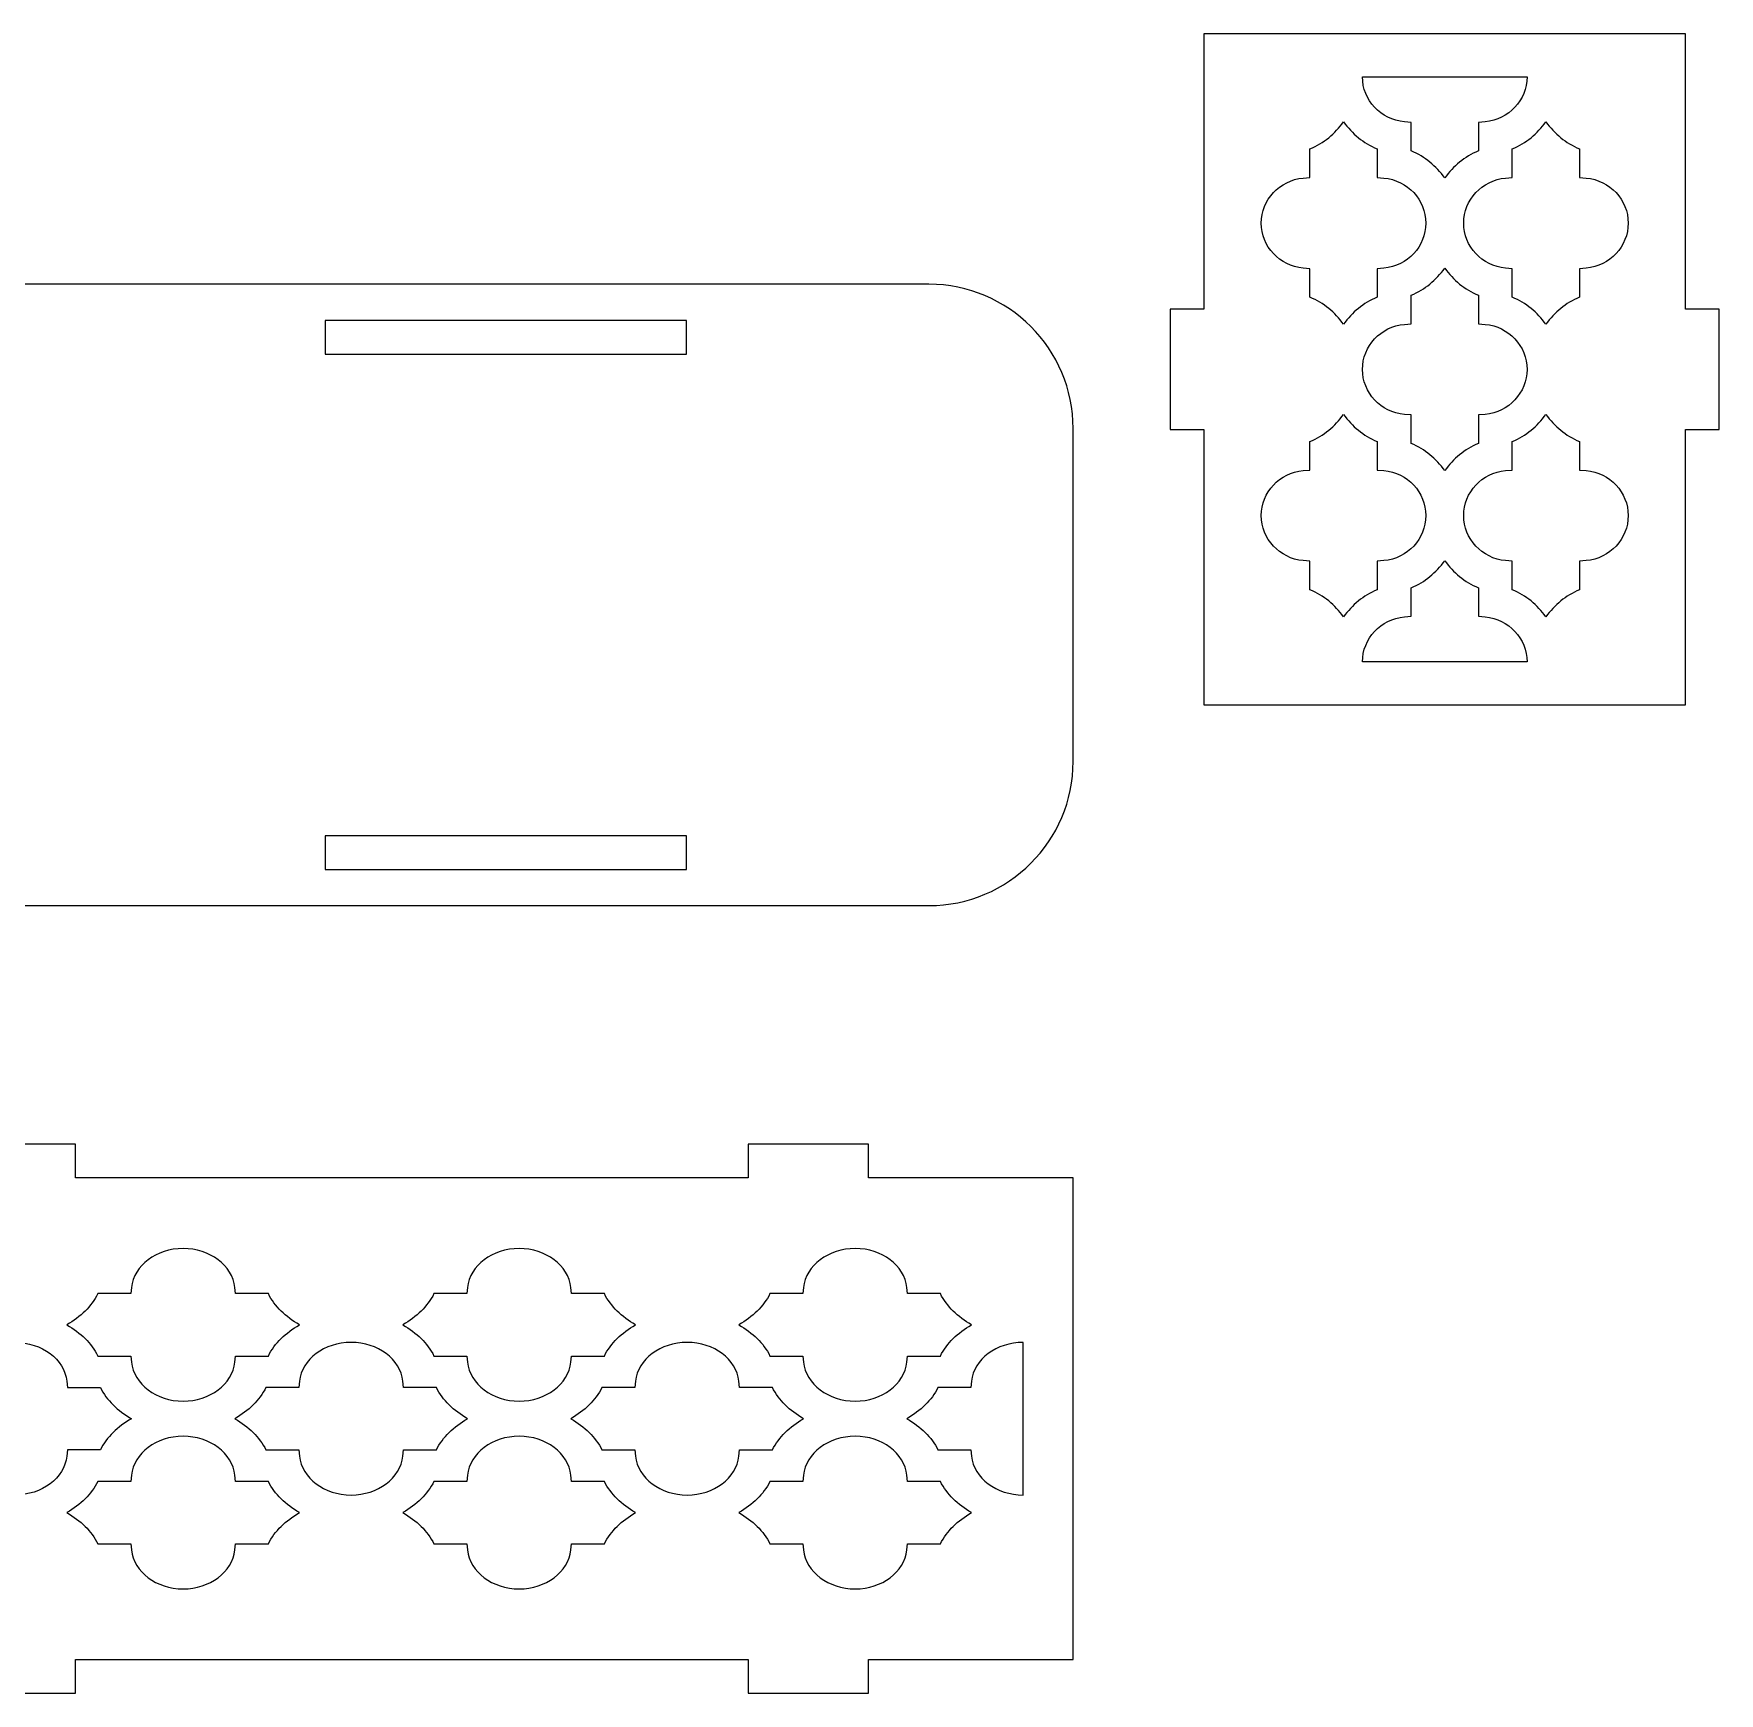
# Model space of a CAD drawing. Header units: millimetres. Extents: x 67 to 343, y 15 to 379.
# Drawn here: x 203.1 to 343.1, y 14.6 to 152.4 of the extents above; entities that cross this region are included whole.
import ezdxf

# ---------------------------------------------------------------- set-up
doc = ezdxf.new("R2010")
doc.units = ezdxf.units.MM
doc.header["$MEASUREMENT"] = 0
doc.layers.add('Layer 1', color=7, linetype='Continuous')

msp = doc.modelspace()

# ---------------------------------------------------------------- linework, layer by layer
at = {"layer": 'Layer 1', "color": 250, "lineweight": 20}
for points, knots in [([(343.099, 119.4909), (343.099, 119.4909), (340.299, 119.4909), (340.299, 119.4909), (340.299, 119.4909), (340.299, 119.4909), (340.299, 96.6213), (340.299, 96.6213), (340.299, 96.6213), (340.299, 96.6213), (300.299, 96.6213), (300.299, 96.6213), (300.299, 96.6213), (300.299, 96.6213), (300.299, 119.4909), (300.299, 119.4909), (300.299, 119.4909), (300.299, 119.4909), (297.499, 119.4909), (297.499, 119.4909), (297.499, 119.4909), (297.499, 122.8242), (297.499, 126.1576), (297.499, 129.4909), (297.499, 129.4909), (297.499, 129.4909), (300.299, 129.4909), (300.299, 129.4909), (300.299, 129.4909), (300.299, 129.4909), (300.299, 152.3605), (300.299, 152.3605), (300.299, 152.3605), (300.299, 152.3605), (340.299, 152.3605), (340.299, 152.3605), (340.299, 152.3605), (340.299, 152.3605), (340.299, 129.4909), (340.299, 129.4909), (340.299, 129.4909), (340.299, 129.4909), (343.099, 129.4909), (343.099, 129.4909), (343.099, 129.4909), (343.099, 126.1576), (343.099, 122.8242), (343.099, 119.4909)], [0, 0, 0, 0, 0.07692308, 0.07692308, 0.07692308, 0.07692308, 0.15384615, 0.15384615, 0.15384615, 0.15384615, 0.23076923, 0.23076923, 0.23076923, 0.23076923, 0.30769231, 0.30769231, 0.30769231, 0.30769231, 0.38461538, 0.38461538, 0.38461538, 0.38461538, 0.46153846, 0.46153846, 0.46153846, 0.46153846, 0.53846154, 0.53846154, 0.53846154, 0.53846154, 0.61538462, 0.61538462, 0.61538462, 0.61538462, 0.69230769, 0.69230769, 0.69230769, 0.69230769, 0.76923077, 0.76923077, 0.76923077, 0.76923077, 0.84615385, 0.84615385, 0.84615385, 0.84615385, 1, 1, 1, 1]), ([(313.4672, 148.7841), (313.4672, 148.7841), (313.4672, 148.784), (313.4672, 148.784), (313.4672, 148.784), (313.4672, 146.8455), (314.981, 145.2232), (316.9519, 145.0466), (316.9519, 145.0466), (316.9519, 145.0466), (317.507, 144.9969), (317.507, 144.9969), (317.507, 144.9969), (317.507, 144.9969), (317.507, 142.6236), (317.507, 142.6236), (317.507, 142.6236), (318.6664, 142.158), (319.5795, 141.3659), (320.299, 140.3821), (320.299, 140.3821), (321.0185, 141.3659), (321.9315, 142.158), (323.091, 142.6236), (323.091, 142.6236), (323.091, 142.6236), (323.0913, 144.9974), (323.0913, 144.9974), (323.0913, 144.9974), (323.0913, 144.9974), (323.6465, 145.047), (323.6465, 145.047), (323.6465, 145.047), (325.6172, 145.2232), (327.1308, 146.8458), (327.1308, 148.7841), (327.1308, 148.7841), (327.1308, 148.7841), (313.4672, 148.7841), (313.4672, 148.7841)], [0, 0, 0, 0, 0.09090909, 0.09090909, 0.09090909, 0.09090909, 0.18181818, 0.18181818, 0.18181818, 0.18181818, 0.27272727, 0.27272727, 0.27272727, 0.27272727, 0.36363636, 0.36363636, 0.36363636, 0.36363636, 0.45454545, 0.45454545, 0.45454545, 0.45454545, 0.54545455, 0.54545455, 0.54545455, 0.54545455, 0.63636364, 0.63636364, 0.63636364, 0.63636364, 0.72727273, 0.72727273, 0.72727273, 0.72727273, 0.81818182, 0.81818182, 0.81818182, 0.81818182, 1, 1, 1, 1]), ([(311.8954, 145.0395), (311.1759, 144.0556), (310.2629, 143.2634), (309.1034, 142.7979), (309.1034, 142.7979), (309.1034, 142.7979), (309.103, 140.4241), (309.103, 140.4241), (309.103, 140.4241), (309.103, 140.4241), (308.5479, 140.3745), (308.5479, 140.3745), (308.5479, 140.3745), (306.5772, 140.1982), (305.0636, 138.5757), (305.0636, 136.6374), (305.0636, 136.6374), (305.0636, 134.6988), (306.5776, 133.0766), (308.5483, 132.9001), (308.5483, 132.9001), (308.5483, 132.9001), (309.1035, 132.8504), (309.1035, 132.8504), (309.1035, 132.8504), (309.1035, 132.8504), (309.1035, 130.4769), (309.1035, 130.4769), (309.1035, 130.4769), (310.2629, 130.0115), (311.1759, 129.2193), (311.8954, 128.2355), (311.8954, 128.2355), (312.615, 129.2193), (313.528, 130.0115), (314.6874, 130.477), (314.6874, 130.477), (314.6874, 130.477), (314.6878, 132.8508), (314.6878, 132.8508), (314.6878, 132.8508), (314.6878, 132.8508), (315.243, 132.9005), (315.243, 132.9005), (315.243, 132.9005), (317.2137, 133.0767), (318.7273, 134.6992), (318.7273, 136.6375), (318.7273, 136.6375), (318.7273, 138.576), (317.2133, 140.1983), (315.2425, 140.3749), (315.2425, 140.3749), (315.2425, 140.3749), (314.6874, 140.4246), (314.6874, 140.4246), (314.6874, 140.4246), (314.6874, 140.4246), (314.6874, 142.798), (314.6874, 142.798), (314.6874, 142.798), (313.528, 143.2635), (312.615, 144.0557), (311.8954, 145.0395)], [0, 0, 0, 0, 0.05882353, 0.05882353, 0.05882353, 0.05882353, 0.11764706, 0.11764706, 0.11764706, 0.11764706, 0.17647059, 0.17647059, 0.17647059, 0.17647059, 0.23529412, 0.23529412, 0.23529412, 0.23529412, 0.29411765, 0.29411765, 0.29411765, 0.29411765, 0.35294118, 0.35294118, 0.35294118, 0.35294118, 0.41176471, 0.41176471, 0.41176471, 0.41176471, 0.47058824, 0.47058824, 0.47058824, 0.47058824, 0.52941176, 0.52941176, 0.52941176, 0.52941176, 0.58823529, 0.58823529, 0.58823529, 0.58823529, 0.64705882, 0.64705882, 0.64705882, 0.64705882, 0.70588235, 0.70588235, 0.70588235, 0.70588235, 0.76470588, 0.76470588, 0.76470588, 0.76470588, 0.82352941, 0.82352941, 0.82352941, 0.82352941, 0.88235294, 0.88235294, 0.88235294, 0.88235294, 1, 1, 1, 1]), ([(328.7026, 145.0395), (327.983, 144.0556), (327.07, 143.2634), (325.9106, 142.7979), (325.9106, 142.7979), (325.9106, 142.7979), (325.9102, 140.4241), (325.9102, 140.4241), (325.9102, 140.4241), (325.9102, 140.4241), (325.355, 140.3745), (325.355, 140.3745), (325.355, 140.3745), (323.3844, 140.1982), (321.8707, 138.5757), (321.8707, 136.6374), (321.8707, 136.6374), (321.8707, 134.6988), (323.3847, 133.0766), (325.3554, 132.9001), (325.3554, 132.9001), (325.3554, 132.9001), (325.9107, 132.8504), (325.9107, 132.8504), (325.9107, 132.8504), (325.9107, 132.8504), (325.9107, 130.4769), (325.9107, 130.4769), (325.9107, 130.4769), (327.0701, 130.0115), (327.983, 129.2193), (328.7026, 128.2355), (328.7026, 128.2355), (329.4221, 129.2193), (330.3351, 130.0115), (331.4946, 130.477), (331.4946, 130.477), (331.4946, 130.477), (331.495, 132.8508), (331.495, 132.8508), (331.495, 132.8508), (331.495, 132.8508), (332.0501, 132.9005), (332.0501, 132.9005), (332.0501, 132.9005), (334.0209, 133.0767), (335.5344, 134.6992), (335.5344, 136.6375), (335.5344, 136.6375), (335.5344, 138.576), (334.0204, 140.1983), (332.0496, 140.3749), (332.0496, 140.3749), (332.0496, 140.3749), (331.4945, 140.4246), (331.4945, 140.4246), (331.4945, 140.4246), (331.4945, 140.4246), (331.4945, 142.798), (331.4945, 142.798), (331.4945, 142.798), (330.3351, 143.2635), (329.4221, 144.0557), (328.7026, 145.0395)], [0, 0, 0, 0, 0.05882353, 0.05882353, 0.05882353, 0.05882353, 0.11764706, 0.11764706, 0.11764706, 0.11764706, 0.17647059, 0.17647059, 0.17647059, 0.17647059, 0.23529412, 0.23529412, 0.23529412, 0.23529412, 0.29411765, 0.29411765, 0.29411765, 0.29411765, 0.35294118, 0.35294118, 0.35294118, 0.35294118, 0.41176471, 0.41176471, 0.41176471, 0.41176471, 0.47058824, 0.47058824, 0.47058824, 0.47058824, 0.52941176, 0.52941176, 0.52941176, 0.52941176, 0.58823529, 0.58823529, 0.58823529, 0.58823529, 0.64705882, 0.64705882, 0.64705882, 0.64705882, 0.70588235, 0.70588235, 0.70588235, 0.70588235, 0.76470588, 0.76470588, 0.76470588, 0.76470588, 0.82352941, 0.82352941, 0.82352941, 0.82352941, 0.88235294, 0.88235294, 0.88235294, 0.88235294, 1, 1, 1, 1]), ([(320.299, 132.8928), (319.5795, 131.909), (318.6663, 131.1169), (317.5069, 130.6514), (317.5069, 130.6514), (317.5069, 130.6514), (317.5066, 128.2776), (317.5066, 128.2776), (317.5066, 128.2776), (317.5066, 128.2776), (316.9515, 128.2279), (316.9515, 128.2279), (316.9515, 128.2279), (314.9807, 128.0516), (313.4672, 126.4292), (313.4672, 124.4908), (313.4672, 124.4908), (313.4672, 122.5523), (314.981, 120.93), (316.9519, 120.7534), (316.9519, 120.7534), (316.9519, 120.7534), (317.507, 120.7037), (317.507, 120.7037), (317.507, 120.7037), (317.507, 120.7037), (317.507, 118.3304), (317.507, 118.3304), (317.507, 118.3304), (318.6664, 117.8648), (319.5795, 117.0727), (320.299, 116.0889), (320.299, 116.0889), (321.0185, 117.0727), (321.9315, 117.8648), (323.091, 118.3304), (323.091, 118.3304), (323.091, 118.3304), (323.0913, 120.7042), (323.0913, 120.7042), (323.0913, 120.7042), (323.0913, 120.7042), (323.6465, 120.7538), (323.6465, 120.7538), (323.6465, 120.7538), (325.6172, 120.93), (327.1308, 122.5527), (327.1308, 124.4909), (327.1308, 124.4909), (327.1308, 126.4294), (325.6168, 128.0517), (323.646, 128.2283), (323.646, 128.2283), (323.646, 128.2283), (323.0909, 128.278), (323.0909, 128.278), (323.0909, 128.278), (323.0909, 128.278), (323.0909, 130.6515), (323.0909, 130.6515), (323.0909, 130.6515), (321.9315, 131.1169), (321.0185, 131.909), (320.299, 132.8928)], [0, 0, 0, 0, 0.05882353, 0.05882353, 0.05882353, 0.05882353, 0.11764706, 0.11764706, 0.11764706, 0.11764706, 0.17647059, 0.17647059, 0.17647059, 0.17647059, 0.23529412, 0.23529412, 0.23529412, 0.23529412, 0.29411765, 0.29411765, 0.29411765, 0.29411765, 0.35294118, 0.35294118, 0.35294118, 0.35294118, 0.41176471, 0.41176471, 0.41176471, 0.41176471, 0.47058824, 0.47058824, 0.47058824, 0.47058824, 0.52941176, 0.52941176, 0.52941176, 0.52941176, 0.58823529, 0.58823529, 0.58823529, 0.58823529, 0.64705882, 0.64705882, 0.64705882, 0.64705882, 0.70588235, 0.70588235, 0.70588235, 0.70588235, 0.76470588, 0.76470588, 0.76470588, 0.76470588, 0.82352941, 0.82352941, 0.82352941, 0.82352941, 0.88235294, 0.88235294, 0.88235294, 0.88235294, 1, 1, 1, 1]), ([(125.6802, 131.5583), (125.6802, 131.5583), (277.4625, 131.5583), (277.4625, 131.5583), (277.4625, 131.5583), (284.0507, 131.5583), (289.441, 126.168), (289.441, 119.5797), (289.441, 119.5797), (289.441, 119.5797), (289.441, 91.9369), (289.441, 91.9369), (289.441, 91.9369), (289.441, 85.3486), (284.0507, 79.9583), (277.4625, 79.9583), (277.4625, 79.9583), (277.4625, 79.9583), (125.6802, 79.9583), (125.6802, 79.9583), (125.6802, 79.9583), (119.092, 79.9583), (113.7016, 85.3486), (113.7016, 91.9369), (113.7016, 91.9369), (113.7016, 91.9369), (113.7016, 119.5797), (113.7016, 119.5797), (113.7016, 119.5797), (113.7016, 126.168), (119.092, 131.5583), (125.6802, 131.5583)], [0, 0, 0, 0, 0.11111111, 0.11111111, 0.11111111, 0.11111111, 0.22222222, 0.22222222, 0.22222222, 0.22222222, 0.33333333, 0.33333333, 0.33333333, 0.33333333, 0.44444444, 0.44444444, 0.44444444, 0.44444444, 0.55555556, 0.55555556, 0.55555556, 0.55555556, 0.66666667, 0.66666667, 0.66666667, 0.66666667, 0.77777778, 0.77777778, 0.77777778, 0.77777778, 1, 1, 1, 1]), ([(227.3171, 128.5583), (227.3171, 128.5583), (257.3171, 128.5583), (257.3171, 128.5583), (257.3171, 128.5583), (257.3171, 128.5583), (257.3171, 125.7583), (257.3171, 125.7583), (257.3171, 125.7583), (257.3171, 125.7583), (227.3171, 125.7583), (227.3171, 125.7583), (227.3171, 125.7583), (227.3171, 125.7583), (227.3171, 128.5583), (227.3171, 128.5583)], [0, 0, 0, 0, 0.2, 0.2, 0.2, 0.2, 0.4, 0.4, 0.4, 0.4, 0.6, 0.6, 0.6, 0.6, 1, 1, 1, 1]), ([(311.8954, 120.7463), (311.1759, 119.7624), (310.2629, 118.9702), (309.1034, 118.5048), (309.1034, 118.5048), (309.1034, 118.5048), (309.103, 116.1309), (309.103, 116.1309), (309.103, 116.1309), (309.103, 116.1309), (308.5479, 116.0813), (308.5479, 116.0813), (308.5479, 116.0813), (306.5772, 115.905), (305.0636, 114.2825), (305.0636, 112.3442), (305.0636, 112.3442), (305.0636, 110.4057), (306.5776, 108.7834), (308.5483, 108.6069), (308.5483, 108.6069), (308.5483, 108.6069), (309.1035, 108.5572), (309.1035, 108.5572), (309.1035, 108.5572), (309.1035, 108.5572), (309.1035, 106.1838), (309.1035, 106.1838), (309.1035, 106.1838), (310.2629, 105.7183), (311.1759, 104.9261), (311.8954, 103.9423), (311.8954, 103.9423), (312.615, 104.9261), (313.528, 105.7183), (314.6874, 106.1838), (314.6874, 106.1838), (314.6874, 106.1838), (314.6878, 108.5576), (314.6878, 108.5576), (314.6878, 108.5576), (314.6878, 108.5576), (315.243, 108.6073), (315.243, 108.6073), (315.243, 108.6073), (317.2137, 108.7835), (318.7273, 110.4061), (318.7273, 112.3443), (318.7273, 112.3443), (318.7273, 114.2829), (317.2133, 115.9051), (315.2425, 116.0817), (315.2425, 116.0817), (315.2425, 116.0817), (314.6874, 116.1314), (314.6874, 116.1314), (314.6874, 116.1314), (314.6874, 116.1314), (314.6874, 118.5048), (314.6874, 118.5048), (314.6874, 118.5048), (313.528, 118.9703), (312.615, 119.7625), (311.8954, 120.7463)], [0, 0, 0, 0, 0.05882353, 0.05882353, 0.05882353, 0.05882353, 0.11764706, 0.11764706, 0.11764706, 0.11764706, 0.17647059, 0.17647059, 0.17647059, 0.17647059, 0.23529412, 0.23529412, 0.23529412, 0.23529412, 0.29411765, 0.29411765, 0.29411765, 0.29411765, 0.35294118, 0.35294118, 0.35294118, 0.35294118, 0.41176471, 0.41176471, 0.41176471, 0.41176471, 0.47058824, 0.47058824, 0.47058824, 0.47058824, 0.52941176, 0.52941176, 0.52941176, 0.52941176, 0.58823529, 0.58823529, 0.58823529, 0.58823529, 0.64705882, 0.64705882, 0.64705882, 0.64705882, 0.70588235, 0.70588235, 0.70588235, 0.70588235, 0.76470588, 0.76470588, 0.76470588, 0.76470588, 0.82352941, 0.82352941, 0.82352941, 0.82352941, 0.88235294, 0.88235294, 0.88235294, 0.88235294, 1, 1, 1, 1]), ([(328.7026, 120.7463), (327.983, 119.7624), (327.07, 118.9702), (325.9106, 118.5048), (325.9106, 118.5048), (325.9106, 118.5048), (325.9102, 116.1309), (325.9102, 116.1309), (325.9102, 116.1309), (325.9102, 116.1309), (325.355, 116.0813), (325.355, 116.0813), (325.355, 116.0813), (323.3844, 115.905), (321.8707, 114.2825), (321.8707, 112.3442), (321.8707, 112.3442), (321.8707, 110.4057), (323.3847, 108.7834), (325.3554, 108.6069), (325.3554, 108.6069), (325.3554, 108.6069), (325.9107, 108.5572), (325.9107, 108.5572), (325.9107, 108.5572), (325.9107, 108.5572), (325.9107, 106.1838), (325.9107, 106.1838), (325.9107, 106.1838), (327.0701, 105.7183), (327.983, 104.9261), (328.7026, 103.9423), (328.7026, 103.9423), (329.4221, 104.9261), (330.3351, 105.7183), (331.4946, 106.1838), (331.4946, 106.1838), (331.4946, 106.1838), (331.495, 108.5576), (331.495, 108.5576), (331.495, 108.5576), (331.495, 108.5576), (332.0501, 108.6073), (332.0501, 108.6073), (332.0501, 108.6073), (334.0209, 108.7835), (335.5344, 110.4061), (335.5344, 112.3443), (335.5344, 112.3443), (335.5344, 114.2829), (334.0204, 115.9051), (332.0496, 116.0817), (332.0496, 116.0817), (332.0496, 116.0817), (331.4945, 116.1314), (331.4945, 116.1314), (331.4945, 116.1314), (331.4945, 116.1314), (331.4945, 118.5048), (331.4945, 118.5048), (331.4945, 118.5048), (330.3351, 118.9703), (329.4221, 119.7625), (328.7026, 120.7463)], [0, 0, 0, 0, 0.05882353, 0.05882353, 0.05882353, 0.05882353, 0.11764706, 0.11764706, 0.11764706, 0.11764706, 0.17647059, 0.17647059, 0.17647059, 0.17647059, 0.23529412, 0.23529412, 0.23529412, 0.23529412, 0.29411765, 0.29411765, 0.29411765, 0.29411765, 0.35294118, 0.35294118, 0.35294118, 0.35294118, 0.41176471, 0.41176471, 0.41176471, 0.41176471, 0.47058824, 0.47058824, 0.47058824, 0.47058824, 0.52941176, 0.52941176, 0.52941176, 0.52941176, 0.58823529, 0.58823529, 0.58823529, 0.58823529, 0.64705882, 0.64705882, 0.64705882, 0.64705882, 0.70588235, 0.70588235, 0.70588235, 0.70588235, 0.76470588, 0.76470588, 0.76470588, 0.76470588, 0.82352941, 0.82352941, 0.82352941, 0.82352941, 0.88235294, 0.88235294, 0.88235294, 0.88235294, 1, 1, 1, 1]), ([(320.299, 108.5997), (319.5795, 107.6158), (318.6663, 106.8236), (317.5069, 106.3581), (317.5069, 106.3581), (317.5069, 106.3581), (317.5066, 103.9843), (317.5066, 103.9843), (317.5066, 103.9843), (317.5066, 103.9843), (316.9515, 103.9347), (316.9515, 103.9347), (316.9515, 103.9347), (314.9807, 103.7583), (313.4672, 102.1359), (313.4672, 100.1976), (313.4672, 100.1976), (313.4672, 100.1976), (327.1308, 100.1976), (327.1308, 100.1976), (327.1308, 100.1976), (327.1308, 100.1976), (327.1308, 100.1977), (327.1308, 100.1977), (327.1308, 100.1977), (327.1308, 102.1362), (325.6168, 103.7585), (323.646, 103.935), (323.646, 103.935), (323.646, 103.935), (323.0909, 103.9848), (323.0909, 103.9848), (323.0909, 103.9848), (323.0909, 103.9848), (323.0909, 106.3582), (323.0909, 106.3582), (323.0909, 106.3582), (321.9315, 106.8237), (321.0185, 107.6159), (320.299, 108.5997)], [0, 0, 0, 0, 0.09090909, 0.09090909, 0.09090909, 0.09090909, 0.18181818, 0.18181818, 0.18181818, 0.18181818, 0.27272727, 0.27272727, 0.27272727, 0.27272727, 0.36363636, 0.36363636, 0.36363636, 0.36363636, 0.45454545, 0.45454545, 0.45454545, 0.45454545, 0.54545455, 0.54545455, 0.54545455, 0.54545455, 0.63636364, 0.63636364, 0.63636364, 0.63636364, 0.72727273, 0.72727273, 0.72727273, 0.72727273, 0.81818182, 0.81818182, 0.81818182, 0.81818182, 1, 1, 1, 1]), ([(227.3171, 85.7583), (227.3171, 85.7583), (257.3171, 85.7583), (257.3171, 85.7583), (257.3171, 85.7583), (257.3171, 85.7583), (257.3171, 82.9583), (257.3171, 82.9583), (257.3171, 82.9583), (257.3171, 82.9583), (227.3171, 82.9583), (227.3171, 82.9583), (227.3171, 82.9583), (227.3171, 82.9583), (227.3171, 85.7583), (227.3171, 85.7583)], [0, 0, 0, 0, 0.2, 0.2, 0.2, 0.2, 0.4, 0.4, 0.4, 0.4, 0.6, 0.6, 0.6, 0.6, 1, 1, 1, 1]), ([(140.7033, 60.1574), (140.7033, 60.1574), (140.7033, 57.3574), (140.7033, 57.3574), (140.7033, 57.3574), (140.7033, 57.3574), (145.7033, 57.3574), (145.7033, 57.3574), (145.7033, 57.3574), (145.7033, 57.3574), (191.5715, 57.3574), (191.5715, 57.3574), (191.5715, 57.3574), (191.5715, 57.3574), (196.5715, 57.3574), (196.5715, 57.3574), (196.5715, 57.3574), (196.5715, 57.3574), (196.5715, 60.1574), (196.5715, 60.1574), (196.5715, 60.1574), (199.9048, 60.1574), (203.2382, 60.1574), (206.5715, 60.1574), (206.5715, 60.1574), (206.5715, 60.1574), (206.5715, 57.3574), (206.5715, 57.3574), (206.5715, 57.3574), (206.5715, 57.3574), (211.5715, 57.3574), (211.5715, 57.3574), (211.5715, 57.3574), (211.5715, 57.3574), (257.4397, 57.3574), (257.4397, 57.3574), (257.4397, 57.3574), (257.4397, 57.3574), (262.4397, 57.3574), (262.4397, 57.3574), (262.4397, 57.3574), (262.4397, 57.3574), (262.4397, 60.1574), (262.4397, 60.1574), (262.4397, 60.1574), (265.773, 60.1574), (269.1064, 60.1574), (272.4397, 60.1574), (272.4397, 60.1574), (272.4397, 60.1574), (272.4397, 57.3574), (272.4397, 57.3574), (272.4397, 57.3574), (272.4397, 57.3574), (277.4397, 57.3574), (277.4397, 57.3574), (277.4397, 57.3574), (277.4397, 57.3574), (289.441, 57.3574), (289.441, 57.3574), (289.441, 57.3574), (289.441, 57.3574), (289.441, 17.3574), (289.441, 17.3574), (289.441, 17.3574), (289.441, 17.3574), (277.4397, 17.3574), (277.4397, 17.3574), (277.4397, 17.3574), (277.4397, 17.3574), (272.4397, 17.3574), (272.4397, 17.3574), (272.4397, 17.3574), (272.4397, 17.3574), (272.4397, 14.5574), (272.4397, 14.5574), (272.4397, 14.5574), (269.1064, 14.5574), (265.773, 14.5574), (262.4397, 14.5574), (262.4397, 14.5574), (262.4397, 14.5574), (262.4397, 17.3574), (262.4397, 17.3574), (262.4397, 17.3574), (262.4397, 17.3574), (257.4397, 17.3574), (257.4397, 17.3574), (257.4397, 17.3574), (257.4397, 17.3574), (211.5715, 17.3574), (211.5715, 17.3574), (211.5715, 17.3574), (211.5715, 17.3574), (206.5715, 17.3574), (206.5715, 17.3574), (206.5715, 17.3574), (206.5715, 17.3574), (206.5715, 14.5574), (206.5715, 14.5574), (206.5715, 14.5574), (203.2382, 14.5574), (199.9048, 14.5574), (196.5715, 14.5574), (196.5715, 14.5574), (196.5715, 14.5574), (196.5715, 17.3574), (196.5715, 17.3574), (196.5715, 17.3574), (196.5715, 17.3574), (191.5715, 17.3574), (191.5715, 17.3574), (191.5715, 17.3574), (191.5715, 17.3574), (145.7033, 17.3574), (145.7033, 17.3574), (145.7033, 17.3574), (145.7033, 17.3574), (140.7033, 17.3574), (140.7033, 17.3574), (140.7033, 17.3574), (140.7033, 17.3574), (140.7033, 14.5574), (140.7033, 14.5574), (140.7033, 14.5574), (137.37, 14.5574), (134.0366, 14.5574), (130.7033, 14.5574), (130.7033, 14.5574), (130.7033, 14.5574), (130.7033, 17.3574), (130.7033, 17.3574), (130.7033, 17.3574), (130.7033, 17.3574), (125.7033, 17.3574), (125.7033, 17.3574), (125.7033, 17.3574), (125.7033, 17.3574), (113.7017, 17.3574), (113.7017, 17.3574), (113.7017, 17.3574), (113.7017, 17.3574), (113.7017, 57.3574), (113.7017, 57.3574), (113.7017, 57.3574), (113.7017, 57.3574), (125.7033, 57.3574), (125.7033, 57.3574), (125.7033, 57.3574), (125.7033, 57.3574), (130.7033, 57.3574), (130.7033, 57.3574), (130.7033, 57.3574), (130.7033, 57.3574), (130.7033, 60.1574), (130.7033, 60.1574), (130.7033, 60.1574), (134.0366, 60.1574), (137.37, 60.1574), (140.7033, 60.1574)], [0, 0, 0, 0, 0.02439024, 0.02439024, 0.02439024, 0.02439024, 0.04878049, 0.04878049, 0.04878049, 0.04878049, 0.07317073, 0.07317073, 0.07317073, 0.07317073, 0.09756098, 0.09756098, 0.09756098, 0.09756098, 0.12195122, 0.12195122, 0.12195122, 0.12195122, 0.14634146, 0.14634146, 0.14634146, 0.14634146, 0.17073171, 0.17073171, 0.17073171, 0.17073171, 0.19512195, 0.19512195, 0.19512195, 0.19512195, 0.2195122, 0.2195122, 0.2195122, 0.2195122, 0.24390244, 0.24390244, 0.24390244, 0.24390244, 0.26829268, 0.26829268, 0.26829268, 0.26829268, 0.29268293, 0.29268293, 0.29268293, 0.29268293, 0.31707317, 0.31707317, 0.31707317, 0.31707317, 0.34146341, 0.34146341, 0.34146341, 0.34146341, 0.36585366, 0.36585366, 0.36585366, 0.36585366, 0.3902439, 0.3902439, 0.3902439, 0.3902439, 0.41463415, 0.41463415, 0.41463415, 0.41463415, 0.43902439, 0.43902439, 0.43902439, 0.43902439, 0.46341463, 0.46341463, 0.46341463, 0.46341463, 0.48780488, 0.48780488, 0.48780488, 0.48780488, 0.51219512, 0.51219512, 0.51219512, 0.51219512, 0.53658537, 0.53658537, 0.53658537, 0.53658537, 0.56097561, 0.56097561, 0.56097561, 0.56097561, 0.58536585, 0.58536585, 0.58536585, 0.58536585, 0.6097561, 0.6097561, 0.6097561, 0.6097561, 0.63414634, 0.63414634, 0.63414634, 0.63414634, 0.65853659, 0.65853659, 0.65853659, 0.65853659, 0.68292683, 0.68292683, 0.68292683, 0.68292683, 0.70731707, 0.70731707, 0.70731707, 0.70731707, 0.73170732, 0.73170732, 0.73170732, 0.73170732, 0.75609756, 0.75609756, 0.75609756, 0.75609756, 0.7804878, 0.7804878, 0.7804878, 0.7804878, 0.80487805, 0.80487805, 0.80487805, 0.80487805, 0.82926829, 0.82926829, 0.82926829, 0.82926829, 0.85365854, 0.85365854, 0.85365854, 0.85365854, 0.87804878, 0.87804878, 0.87804878, 0.87804878, 0.90243902, 0.90243902, 0.90243902, 0.90243902, 0.92682927, 0.92682927, 0.92682927, 0.92682927, 0.95121951, 0.95121951, 0.95121951, 0.95121951, 1, 1, 1, 1]), ([(205.8729, 45.153), (207.0031, 45.8204), (207.9131, 46.6675), (208.4477, 47.743), (208.4477, 47.743), (208.4477, 47.743), (211.1746, 47.7434), (211.1746, 47.7434), (211.1746, 47.7434), (211.1746, 47.7434), (211.2316, 48.2583), (211.2316, 48.2583), (211.2316, 48.2583), (211.4341, 50.0864), (213.2979, 51.4905), (215.5245, 51.4905), (215.5245, 51.4905), (217.7514, 51.4905), (219.6149, 50.0861), (219.8176, 48.2579), (219.8176, 48.2579), (219.8176, 48.2579), (219.8748, 47.7429), (219.8748, 47.7429), (219.8748, 47.7429), (219.8748, 47.7429), (222.6012, 47.7429), (222.6012, 47.7429), (222.6012, 47.7429), (223.1358, 46.6674), (224.0458, 45.8204), (225.1759, 45.153), (225.1759, 45.153), (224.0458, 44.4855), (223.1358, 43.6386), (222.6011, 42.563), (222.6011, 42.563), (222.6011, 42.563), (219.8743, 42.5626), (219.8743, 42.5626), (219.8743, 42.5626), (219.8743, 42.5626), (219.8173, 42.0476), (219.8173, 42.0476), (219.8173, 42.0476), (219.6148, 40.2195), (217.7509, 38.8154), (215.5244, 38.8154), (215.5244, 38.8154), (213.2975, 38.8154), (211.434, 40.2199), (211.2311, 42.0481), (211.2311, 42.0481), (211.2311, 42.0481), (211.1741, 42.563), (211.1741, 42.563), (211.1741, 42.563), (211.1741, 42.563), (208.4477, 42.563), (208.4477, 42.563), (208.4477, 42.563), (207.913, 43.6386), (207.003, 44.4855), (205.8729, 45.153)], [0, 0, 0, 0, 0.05882353, 0.05882353, 0.05882353, 0.05882353, 0.11764706, 0.11764706, 0.11764706, 0.11764706, 0.17647059, 0.17647059, 0.17647059, 0.17647059, 0.23529412, 0.23529412, 0.23529412, 0.23529412, 0.29411765, 0.29411765, 0.29411765, 0.29411765, 0.35294118, 0.35294118, 0.35294118, 0.35294118, 0.41176471, 0.41176471, 0.41176471, 0.41176471, 0.47058824, 0.47058824, 0.47058824, 0.47058824, 0.52941176, 0.52941176, 0.52941176, 0.52941176, 0.58823529, 0.58823529, 0.58823529, 0.58823529, 0.64705882, 0.64705882, 0.64705882, 0.64705882, 0.70588235, 0.70588235, 0.70588235, 0.70588235, 0.76470588, 0.76470588, 0.76470588, 0.76470588, 0.82352941, 0.82352941, 0.82352941, 0.82352941, 0.88235294, 0.88235294, 0.88235294, 0.88235294, 1, 1, 1, 1]), ([(233.779, 45.153), (234.9092, 45.8204), (235.8192, 46.6675), (236.3539, 47.743), (236.3539, 47.743), (236.3539, 47.743), (239.0808, 47.7434), (239.0808, 47.7434), (239.0808, 47.7434), (239.0808, 47.7434), (239.1377, 48.2583), (239.1377, 48.2583), (239.1377, 48.2583), (239.3402, 50.0864), (241.204, 51.4905), (243.4306, 51.4905), (243.4306, 51.4905), (245.6575, 51.4905), (247.521, 50.0861), (247.7238, 48.2579), (247.7238, 48.2579), (247.7238, 48.2579), (247.7809, 47.7429), (247.7809, 47.7429), (247.7809, 47.7429), (247.7809, 47.7429), (250.5073, 47.7429), (250.5073, 47.7429), (250.5073, 47.7429), (251.042, 46.6674), (251.952, 45.8204), (253.0821, 45.153), (253.0821, 45.153), (251.952, 44.4855), (251.042, 43.6386), (250.5072, 42.563), (250.5072, 42.563), (250.5072, 42.563), (247.7804, 42.5626), (247.7804, 42.5626), (247.7804, 42.5626), (247.7804, 42.5626), (247.7234, 42.0476), (247.7234, 42.0476), (247.7234, 42.0476), (247.5209, 40.2195), (245.6571, 38.8154), (243.4305, 38.8154), (243.4305, 38.8154), (241.2037, 38.8154), (239.3402, 40.2199), (239.1373, 42.0481), (239.1373, 42.0481), (239.1373, 42.0481), (239.0802, 42.563), (239.0802, 42.563), (239.0802, 42.563), (239.0802, 42.563), (236.3538, 42.563), (236.3538, 42.563), (236.3538, 42.563), (235.8191, 43.6386), (234.9091, 44.4855), (233.779, 45.153)], [0, 0, 0, 0, 0.05882353, 0.05882353, 0.05882353, 0.05882353, 0.11764706, 0.11764706, 0.11764706, 0.11764706, 0.17647059, 0.17647059, 0.17647059, 0.17647059, 0.23529412, 0.23529412, 0.23529412, 0.23529412, 0.29411765, 0.29411765, 0.29411765, 0.29411765, 0.35294118, 0.35294118, 0.35294118, 0.35294118, 0.41176471, 0.41176471, 0.41176471, 0.41176471, 0.47058824, 0.47058824, 0.47058824, 0.47058824, 0.52941176, 0.52941176, 0.52941176, 0.52941176, 0.58823529, 0.58823529, 0.58823529, 0.58823529, 0.64705882, 0.64705882, 0.64705882, 0.64705882, 0.70588235, 0.70588235, 0.70588235, 0.70588235, 0.76470588, 0.76470588, 0.76470588, 0.76470588, 0.82352941, 0.82352941, 0.82352941, 0.82352941, 0.88235294, 0.88235294, 0.88235294, 0.88235294, 1, 1, 1, 1]), ([(261.6852, 45.153), (262.8154, 45.8204), (263.7253, 46.6675), (264.26, 47.743), (264.26, 47.743), (264.26, 47.743), (266.9869, 47.7434), (266.9869, 47.7434), (266.9869, 47.7434), (266.9869, 47.7434), (267.0438, 48.2583), (267.0438, 48.2583), (267.0438, 48.2583), (267.2464, 50.0864), (269.1102, 51.4905), (271.3367, 51.4905), (271.3367, 51.4905), (273.5637, 51.4905), (275.4272, 50.0861), (275.63, 48.2579), (275.63, 48.2579), (275.63, 48.2579), (275.687, 47.7429), (275.687, 47.7429), (275.687, 47.7429), (275.687, 47.7429), (278.4134, 47.7429), (278.4134, 47.7429), (278.4134, 47.7429), (278.9481, 46.6674), (279.8581, 45.8204), (280.9882, 45.153), (280.9882, 45.153), (279.8581, 44.4855), (278.9481, 43.6386), (278.4134, 42.563), (278.4134, 42.563), (278.4134, 42.563), (275.6866, 42.5626), (275.6866, 42.5626), (275.6866, 42.5626), (275.6866, 42.5626), (275.6295, 42.0476), (275.6295, 42.0476), (275.6295, 42.0476), (275.4271, 40.2195), (273.5632, 38.8154), (271.3367, 38.8154), (271.3367, 38.8154), (269.1098, 38.8154), (267.2463, 40.2199), (267.0435, 42.0481), (267.0435, 42.0481), (267.0435, 42.0481), (266.9863, 42.563), (266.9863, 42.563), (266.9863, 42.563), (266.9863, 42.563), (264.2599, 42.563), (264.2599, 42.563), (264.2599, 42.563), (263.7253, 43.6386), (262.8153, 44.4855), (261.6852, 45.153)], [0, 0, 0, 0, 0.05882353, 0.05882353, 0.05882353, 0.05882353, 0.11764706, 0.11764706, 0.11764706, 0.11764706, 0.17647059, 0.17647059, 0.17647059, 0.17647059, 0.23529412, 0.23529412, 0.23529412, 0.23529412, 0.29411765, 0.29411765, 0.29411765, 0.29411765, 0.35294118, 0.35294118, 0.35294118, 0.35294118, 0.41176471, 0.41176471, 0.41176471, 0.41176471, 0.47058824, 0.47058824, 0.47058824, 0.47058824, 0.52941176, 0.52941176, 0.52941176, 0.52941176, 0.58823529, 0.58823529, 0.58823529, 0.58823529, 0.64705882, 0.64705882, 0.64705882, 0.64705882, 0.70588235, 0.70588235, 0.70588235, 0.70588235, 0.76470588, 0.76470588, 0.76470588, 0.76470588, 0.82352941, 0.82352941, 0.82352941, 0.82352941, 0.88235294, 0.88235294, 0.88235294, 0.88235294, 1, 1, 1, 1]), ([(201.5713, 43.6949), (201.5713, 43.6949), (201.5712, 43.6949), (201.5712, 43.6949), (201.5712, 43.6949), (199.3444, 43.6949), (197.4809, 42.2906), (197.278, 40.4623), (197.278, 40.4623), (197.278, 40.4623), (197.2209, 39.9474), (197.2209, 39.9474), (197.2209, 39.9474), (197.2209, 39.9474), (194.4946, 39.9474), (194.4946, 39.9474), (194.4946, 39.9474), (193.9597, 38.8719), (193.0498, 38.0248), (191.9197, 37.3574), (191.9197, 37.3574), (193.0498, 36.69), (193.9597, 35.843), (194.4946, 34.7674), (194.4946, 34.7674), (194.4946, 34.7674), (197.2214, 34.7671), (197.2214, 34.7671), (197.2214, 34.7671), (197.2214, 34.7671), (197.2784, 34.2521), (197.2784, 34.2521), (197.2784, 34.2521), (197.4809, 32.424), (199.3447, 31.0199), (201.5713, 31.0199), (201.5713, 31.0199), (203.7979, 31.0199), (205.6617, 32.424), (205.8642, 34.2521), (205.8642, 34.2521), (205.8642, 34.2521), (205.9212, 34.7671), (205.9212, 34.7671), (205.9212, 34.7671), (205.9212, 34.7671), (208.648, 34.7674), (208.648, 34.7674), (208.648, 34.7674), (209.1829, 35.843), (210.0928, 36.69), (211.2229, 37.3574), (211.2229, 37.3574), (210.0928, 38.0248), (209.1829, 38.8719), (208.648, 39.9474), (208.648, 39.9474), (208.648, 39.9474), (205.9217, 39.9474), (205.9217, 39.9474), (205.9217, 39.9474), (205.9217, 39.9474), (205.8646, 40.4623), (205.8646, 40.4623), (205.8646, 40.4623), (205.6617, 42.2906), (203.7982, 43.6949), (201.5714, 43.6949), (201.5714, 43.6949), (201.5714, 43.6949), (201.5713, 43.6949), (201.5713, 43.6949)], [0, 0, 0, 0, 0.05263158, 0.05263158, 0.05263158, 0.05263158, 0.10526316, 0.10526316, 0.10526316, 0.10526316, 0.15789474, 0.15789474, 0.15789474, 0.15789474, 0.21052632, 0.21052632, 0.21052632, 0.21052632, 0.26315789, 0.26315789, 0.26315789, 0.26315789, 0.31578947, 0.31578947, 0.31578947, 0.31578947, 0.36842105, 0.36842105, 0.36842105, 0.36842105, 0.42105263, 0.42105263, 0.42105263, 0.42105263, 0.47368421, 0.47368421, 0.47368421, 0.47368421, 0.52631579, 0.52631579, 0.52631579, 0.52631579, 0.57894737, 0.57894737, 0.57894737, 0.57894737, 0.63157895, 0.63157895, 0.63157895, 0.63157895, 0.68421053, 0.68421053, 0.68421053, 0.68421053, 0.73684211, 0.73684211, 0.73684211, 0.73684211, 0.78947368, 0.78947368, 0.78947368, 0.78947368, 0.84210526, 0.84210526, 0.84210526, 0.84210526, 0.89473684, 0.89473684, 0.89473684, 0.89473684, 1, 1, 1, 1]), ([(219.826, 37.3574), (220.9561, 38.0248), (221.8661, 38.872), (222.4008, 39.9475), (222.4008, 39.9475), (222.4008, 39.9475), (225.1276, 39.9478), (225.1276, 39.9478), (225.1276, 39.9478), (225.1276, 39.9478), (225.1846, 40.4627), (225.1846, 40.4627), (225.1846, 40.4627), (225.3873, 42.2909), (227.251, 43.6949), (229.4775, 43.6949), (229.4775, 43.6949), (231.7044, 43.6949), (233.5679, 42.2906), (233.7708, 40.4623), (233.7708, 40.4623), (233.7708, 40.4623), (233.8278, 39.9474), (233.8278, 39.9474), (233.8278, 39.9474), (233.8278, 39.9474), (236.5541, 39.9474), (236.5541, 39.9474), (236.5541, 39.9474), (237.089, 38.8719), (237.9989, 38.0248), (239.129, 37.3574), (239.129, 37.3574), (237.9989, 36.69), (237.089, 35.843), (236.5541, 34.7674), (236.5541, 34.7674), (236.5541, 34.7674), (233.8274, 34.7671), (233.8274, 34.7671), (233.8274, 34.7671), (233.8274, 34.7671), (233.7703, 34.2521), (233.7703, 34.2521), (233.7703, 34.2521), (233.5679, 32.424), (231.7039, 31.0199), (229.4774, 31.0199), (229.4774, 31.0199), (227.2507, 31.0199), (225.3871, 32.4243), (225.1843, 34.2526), (225.1843, 34.2526), (225.1843, 34.2526), (225.1271, 34.7675), (225.1271, 34.7675), (225.1271, 34.7675), (225.1271, 34.7675), (222.4007, 34.7675), (222.4007, 34.7675), (222.4007, 34.7675), (221.866, 35.843), (220.9561, 36.69), (219.826, 37.3574)], [0, 0, 0, 0, 0.05882353, 0.05882353, 0.05882353, 0.05882353, 0.11764706, 0.11764706, 0.11764706, 0.11764706, 0.17647059, 0.17647059, 0.17647059, 0.17647059, 0.23529412, 0.23529412, 0.23529412, 0.23529412, 0.29411765, 0.29411765, 0.29411765, 0.29411765, 0.35294118, 0.35294118, 0.35294118, 0.35294118, 0.41176471, 0.41176471, 0.41176471, 0.41176471, 0.47058824, 0.47058824, 0.47058824, 0.47058824, 0.52941176, 0.52941176, 0.52941176, 0.52941176, 0.58823529, 0.58823529, 0.58823529, 0.58823529, 0.64705882, 0.64705882, 0.64705882, 0.64705882, 0.70588235, 0.70588235, 0.70588235, 0.70588235, 0.76470588, 0.76470588, 0.76470588, 0.76470588, 0.82352941, 0.82352941, 0.82352941, 0.82352941, 0.88235294, 0.88235294, 0.88235294, 0.88235294, 1, 1, 1, 1]), ([(247.7321, 37.3574), (248.8622, 38.0248), (249.7722, 38.872), (250.307, 39.9475), (250.307, 39.9475), (250.307, 39.9475), (253.0337, 39.9478), (253.0337, 39.9478), (253.0337, 39.9478), (253.0337, 39.9478), (253.0908, 40.4627), (253.0908, 40.4627), (253.0908, 40.4627), (253.2934, 42.2909), (255.1571, 43.6949), (257.3837, 43.6949), (257.3837, 43.6949), (259.6105, 43.6949), (261.474, 42.2906), (261.6769, 40.4623), (261.6769, 40.4623), (261.6769, 40.4623), (261.734, 39.9474), (261.734, 39.9474), (261.734, 39.9474), (261.734, 39.9474), (264.4603, 39.9474), (264.4603, 39.9474), (264.4603, 39.9474), (264.995, 38.8719), (265.905, 38.0248), (267.0351, 37.3574), (267.0351, 37.3574), (265.905, 36.69), (264.995, 35.843), (264.4603, 34.7674), (264.4603, 34.7674), (264.4603, 34.7674), (261.7335, 34.7671), (261.7335, 34.7671), (261.7335, 34.7671), (261.7335, 34.7671), (261.6764, 34.2521), (261.6764, 34.2521), (261.6764, 34.2521), (261.4739, 32.424), (259.6101, 31.0199), (257.3836, 31.0199), (257.3836, 31.0199), (255.1567, 31.0199), (253.2932, 32.4243), (253.0904, 34.2526), (253.0904, 34.2526), (253.0904, 34.2526), (253.0333, 34.7675), (253.0333, 34.7675), (253.0333, 34.7675), (253.0333, 34.7675), (250.3069, 34.7675), (250.3069, 34.7675), (250.3069, 34.7675), (249.7721, 35.843), (248.8621, 36.69), (247.7321, 37.3574)], [0, 0, 0, 0, 0.05882353, 0.05882353, 0.05882353, 0.05882353, 0.11764706, 0.11764706, 0.11764706, 0.11764706, 0.17647059, 0.17647059, 0.17647059, 0.17647059, 0.23529412, 0.23529412, 0.23529412, 0.23529412, 0.29411765, 0.29411765, 0.29411765, 0.29411765, 0.35294118, 0.35294118, 0.35294118, 0.35294118, 0.41176471, 0.41176471, 0.41176471, 0.41176471, 0.47058824, 0.47058824, 0.47058824, 0.47058824, 0.52941176, 0.52941176, 0.52941176, 0.52941176, 0.58823529, 0.58823529, 0.58823529, 0.58823529, 0.64705882, 0.64705882, 0.64705882, 0.64705882, 0.70588235, 0.70588235, 0.70588235, 0.70588235, 0.76470588, 0.76470588, 0.76470588, 0.76470588, 0.82352941, 0.82352941, 0.82352941, 0.82352941, 0.88235294, 0.88235294, 0.88235294, 0.88235294, 1, 1, 1, 1]), ([(275.6381, 37.3574), (276.7683, 38.0248), (277.6783, 38.872), (278.2131, 39.9475), (278.2131, 39.9475), (278.2131, 39.9475), (280.9399, 39.9478), (280.9399, 39.9478), (280.9399, 39.9478), (280.9399, 39.9478), (280.9969, 40.4627), (280.9969, 40.4627), (280.9969, 40.4627), (281.1995, 42.2909), (283.0632, 43.6949), (285.2898, 43.6949), (285.2898, 43.6949), (285.2898, 43.6949), (285.2898, 31.0199), (285.2898, 31.0199), (285.2898, 31.0199), (285.2898, 31.0199), (285.2897, 31.0199), (285.2897, 31.0199), (285.2897, 31.0199), (283.0629, 31.0199), (281.1994, 32.4243), (280.9966, 34.2526), (280.9966, 34.2526), (280.9966, 34.2526), (280.9394, 34.7675), (280.9394, 34.7675), (280.9394, 34.7675), (280.9394, 34.7675), (278.213, 34.7675), (278.213, 34.7675), (278.213, 34.7675), (277.6782, 35.843), (276.7682, 36.69), (275.6381, 37.3574)], [0, 0, 0, 0, 0.09090909, 0.09090909, 0.09090909, 0.09090909, 0.18181818, 0.18181818, 0.18181818, 0.18181818, 0.27272727, 0.27272727, 0.27272727, 0.27272727, 0.36363636, 0.36363636, 0.36363636, 0.36363636, 0.45454545, 0.45454545, 0.45454545, 0.45454545, 0.54545455, 0.54545455, 0.54545455, 0.54545455, 0.63636364, 0.63636364, 0.63636364, 0.63636364, 0.72727273, 0.72727273, 0.72727273, 0.72727273, 0.81818182, 0.81818182, 0.81818182, 0.81818182, 1, 1, 1, 1]), ([(205.8729, 29.5618), (207.0031, 30.2293), (207.9131, 31.0763), (208.4477, 32.1518), (208.4477, 32.1518), (208.4477, 32.1518), (211.1746, 32.1522), (211.1746, 32.1522), (211.1746, 32.1522), (211.1746, 32.1522), (211.2316, 32.6672), (211.2316, 32.6672), (211.2316, 32.6672), (211.4341, 34.4952), (213.2979, 35.8994), (215.5245, 35.8994), (215.5245, 35.8994), (217.7514, 35.8994), (219.6149, 34.495), (219.8176, 32.6668), (219.8176, 32.6668), (219.8176, 32.6668), (219.8748, 32.1518), (219.8748, 32.1518), (219.8748, 32.1518), (219.8748, 32.1518), (222.6012, 32.1518), (222.6012, 32.1518), (222.6012, 32.1518), (223.1358, 31.0762), (224.0458, 30.2293), (225.1759, 29.5618), (225.1759, 29.5618), (224.0458, 28.8944), (223.1358, 28.0474), (222.6011, 26.9718), (222.6011, 26.9718), (222.6011, 26.9718), (219.8743, 26.9714), (219.8743, 26.9714), (219.8743, 26.9714), (219.8743, 26.9714), (219.8173, 26.4565), (219.8173, 26.4565), (219.8173, 26.4565), (219.6148, 24.6283), (217.7509, 23.2243), (215.5244, 23.2243), (215.5244, 23.2243), (213.2975, 23.2243), (211.434, 24.6288), (211.2311, 26.457), (211.2311, 26.457), (211.2311, 26.457), (211.1741, 26.9719), (211.1741, 26.9719), (211.1741, 26.9719), (211.1741, 26.9719), (208.4477, 26.9719), (208.4477, 26.9719), (208.4477, 26.9719), (207.913, 28.0474), (207.003, 28.8944), (205.8729, 29.5618)], [0, 0, 0, 0, 0.05882353, 0.05882353, 0.05882353, 0.05882353, 0.11764706, 0.11764706, 0.11764706, 0.11764706, 0.17647059, 0.17647059, 0.17647059, 0.17647059, 0.23529412, 0.23529412, 0.23529412, 0.23529412, 0.29411765, 0.29411765, 0.29411765, 0.29411765, 0.35294118, 0.35294118, 0.35294118, 0.35294118, 0.41176471, 0.41176471, 0.41176471, 0.41176471, 0.47058824, 0.47058824, 0.47058824, 0.47058824, 0.52941176, 0.52941176, 0.52941176, 0.52941176, 0.58823529, 0.58823529, 0.58823529, 0.58823529, 0.64705882, 0.64705882, 0.64705882, 0.64705882, 0.70588235, 0.70588235, 0.70588235, 0.70588235, 0.76470588, 0.76470588, 0.76470588, 0.76470588, 0.82352941, 0.82352941, 0.82352941, 0.82352941, 0.88235294, 0.88235294, 0.88235294, 0.88235294, 1, 1, 1, 1]), ([(233.779, 29.5618), (234.9092, 30.2293), (235.8192, 31.0763), (236.3539, 32.1518), (236.3539, 32.1518), (236.3539, 32.1518), (239.0808, 32.1522), (239.0808, 32.1522), (239.0808, 32.1522), (239.0808, 32.1522), (239.1377, 32.6672), (239.1377, 32.6672), (239.1377, 32.6672), (239.3402, 34.4952), (241.204, 35.8994), (243.4306, 35.8994), (243.4306, 35.8994), (245.6575, 35.8994), (247.521, 34.495), (247.7238, 32.6668), (247.7238, 32.6668), (247.7238, 32.6668), (247.7809, 32.1518), (247.7809, 32.1518), (247.7809, 32.1518), (247.7809, 32.1518), (250.5073, 32.1518), (250.5073, 32.1518), (250.5073, 32.1518), (251.042, 31.0762), (251.952, 30.2293), (253.0821, 29.5618), (253.0821, 29.5618), (251.952, 28.8944), (251.042, 28.0474), (250.5072, 26.9718), (250.5072, 26.9718), (250.5072, 26.9718), (247.7804, 26.9714), (247.7804, 26.9714), (247.7804, 26.9714), (247.7804, 26.9714), (247.7234, 26.4565), (247.7234, 26.4565), (247.7234, 26.4565), (247.5209, 24.6283), (245.6571, 23.2243), (243.4305, 23.2243), (243.4305, 23.2243), (241.2037, 23.2243), (239.3402, 24.6288), (239.1373, 26.457), (239.1373, 26.457), (239.1373, 26.457), (239.0802, 26.9719), (239.0802, 26.9719), (239.0802, 26.9719), (239.0802, 26.9719), (236.3538, 26.9719), (236.3538, 26.9719), (236.3538, 26.9719), (235.8191, 28.0474), (234.9091, 28.8944), (233.779, 29.5618)], [0, 0, 0, 0, 0.05882353, 0.05882353, 0.05882353, 0.05882353, 0.11764706, 0.11764706, 0.11764706, 0.11764706, 0.17647059, 0.17647059, 0.17647059, 0.17647059, 0.23529412, 0.23529412, 0.23529412, 0.23529412, 0.29411765, 0.29411765, 0.29411765, 0.29411765, 0.35294118, 0.35294118, 0.35294118, 0.35294118, 0.41176471, 0.41176471, 0.41176471, 0.41176471, 0.47058824, 0.47058824, 0.47058824, 0.47058824, 0.52941176, 0.52941176, 0.52941176, 0.52941176, 0.58823529, 0.58823529, 0.58823529, 0.58823529, 0.64705882, 0.64705882, 0.64705882, 0.64705882, 0.70588235, 0.70588235, 0.70588235, 0.70588235, 0.76470588, 0.76470588, 0.76470588, 0.76470588, 0.82352941, 0.82352941, 0.82352941, 0.82352941, 0.88235294, 0.88235294, 0.88235294, 0.88235294, 1, 1, 1, 1]), ([(261.6852, 29.5618), (262.8154, 30.2293), (263.7253, 31.0763), (264.26, 32.1518), (264.26, 32.1518), (264.26, 32.1518), (266.9869, 32.1522), (266.9869, 32.1522), (266.9869, 32.1522), (266.9869, 32.1522), (267.0438, 32.6672), (267.0438, 32.6672), (267.0438, 32.6672), (267.2464, 34.4952), (269.1102, 35.8994), (271.3367, 35.8994), (271.3367, 35.8994), (273.5637, 35.8994), (275.4272, 34.495), (275.63, 32.6668), (275.63, 32.6668), (275.63, 32.6668), (275.687, 32.1518), (275.687, 32.1518), (275.687, 32.1518), (275.687, 32.1518), (278.4134, 32.1518), (278.4134, 32.1518), (278.4134, 32.1518), (278.9481, 31.0762), (279.8581, 30.2293), (280.9882, 29.5618), (280.9882, 29.5618), (279.8581, 28.8944), (278.9481, 28.0474), (278.4134, 26.9718), (278.4134, 26.9718), (278.4134, 26.9718), (275.6866, 26.9714), (275.6866, 26.9714), (275.6866, 26.9714), (275.6866, 26.9714), (275.6295, 26.4565), (275.6295, 26.4565), (275.6295, 26.4565), (275.4271, 24.6283), (273.5632, 23.2243), (271.3367, 23.2243), (271.3367, 23.2243), (269.1098, 23.2243), (267.2463, 24.6288), (267.0435, 26.457), (267.0435, 26.457), (267.0435, 26.457), (266.9863, 26.9719), (266.9863, 26.9719), (266.9863, 26.9719), (266.9863, 26.9719), (264.2599, 26.9719), (264.2599, 26.9719), (264.2599, 26.9719), (263.7253, 28.0474), (262.8153, 28.8944), (261.6852, 29.5618)], [0, 0, 0, 0, 0.05882353, 0.05882353, 0.05882353, 0.05882353, 0.11764706, 0.11764706, 0.11764706, 0.11764706, 0.17647059, 0.17647059, 0.17647059, 0.17647059, 0.23529412, 0.23529412, 0.23529412, 0.23529412, 0.29411765, 0.29411765, 0.29411765, 0.29411765, 0.35294118, 0.35294118, 0.35294118, 0.35294118, 0.41176471, 0.41176471, 0.41176471, 0.41176471, 0.47058824, 0.47058824, 0.47058824, 0.47058824, 0.52941176, 0.52941176, 0.52941176, 0.52941176, 0.58823529, 0.58823529, 0.58823529, 0.58823529, 0.64705882, 0.64705882, 0.64705882, 0.64705882, 0.70588235, 0.70588235, 0.70588235, 0.70588235, 0.76470588, 0.76470588, 0.76470588, 0.76470588, 0.82352941, 0.82352941, 0.82352941, 0.82352941, 0.88235294, 0.88235294, 0.88235294, 0.88235294, 1, 1, 1, 1])]:
    msp.add_open_spline(points, degree=3, knots=knots, dxfattribs=at)

doc.saveas('drawing.dxf')
